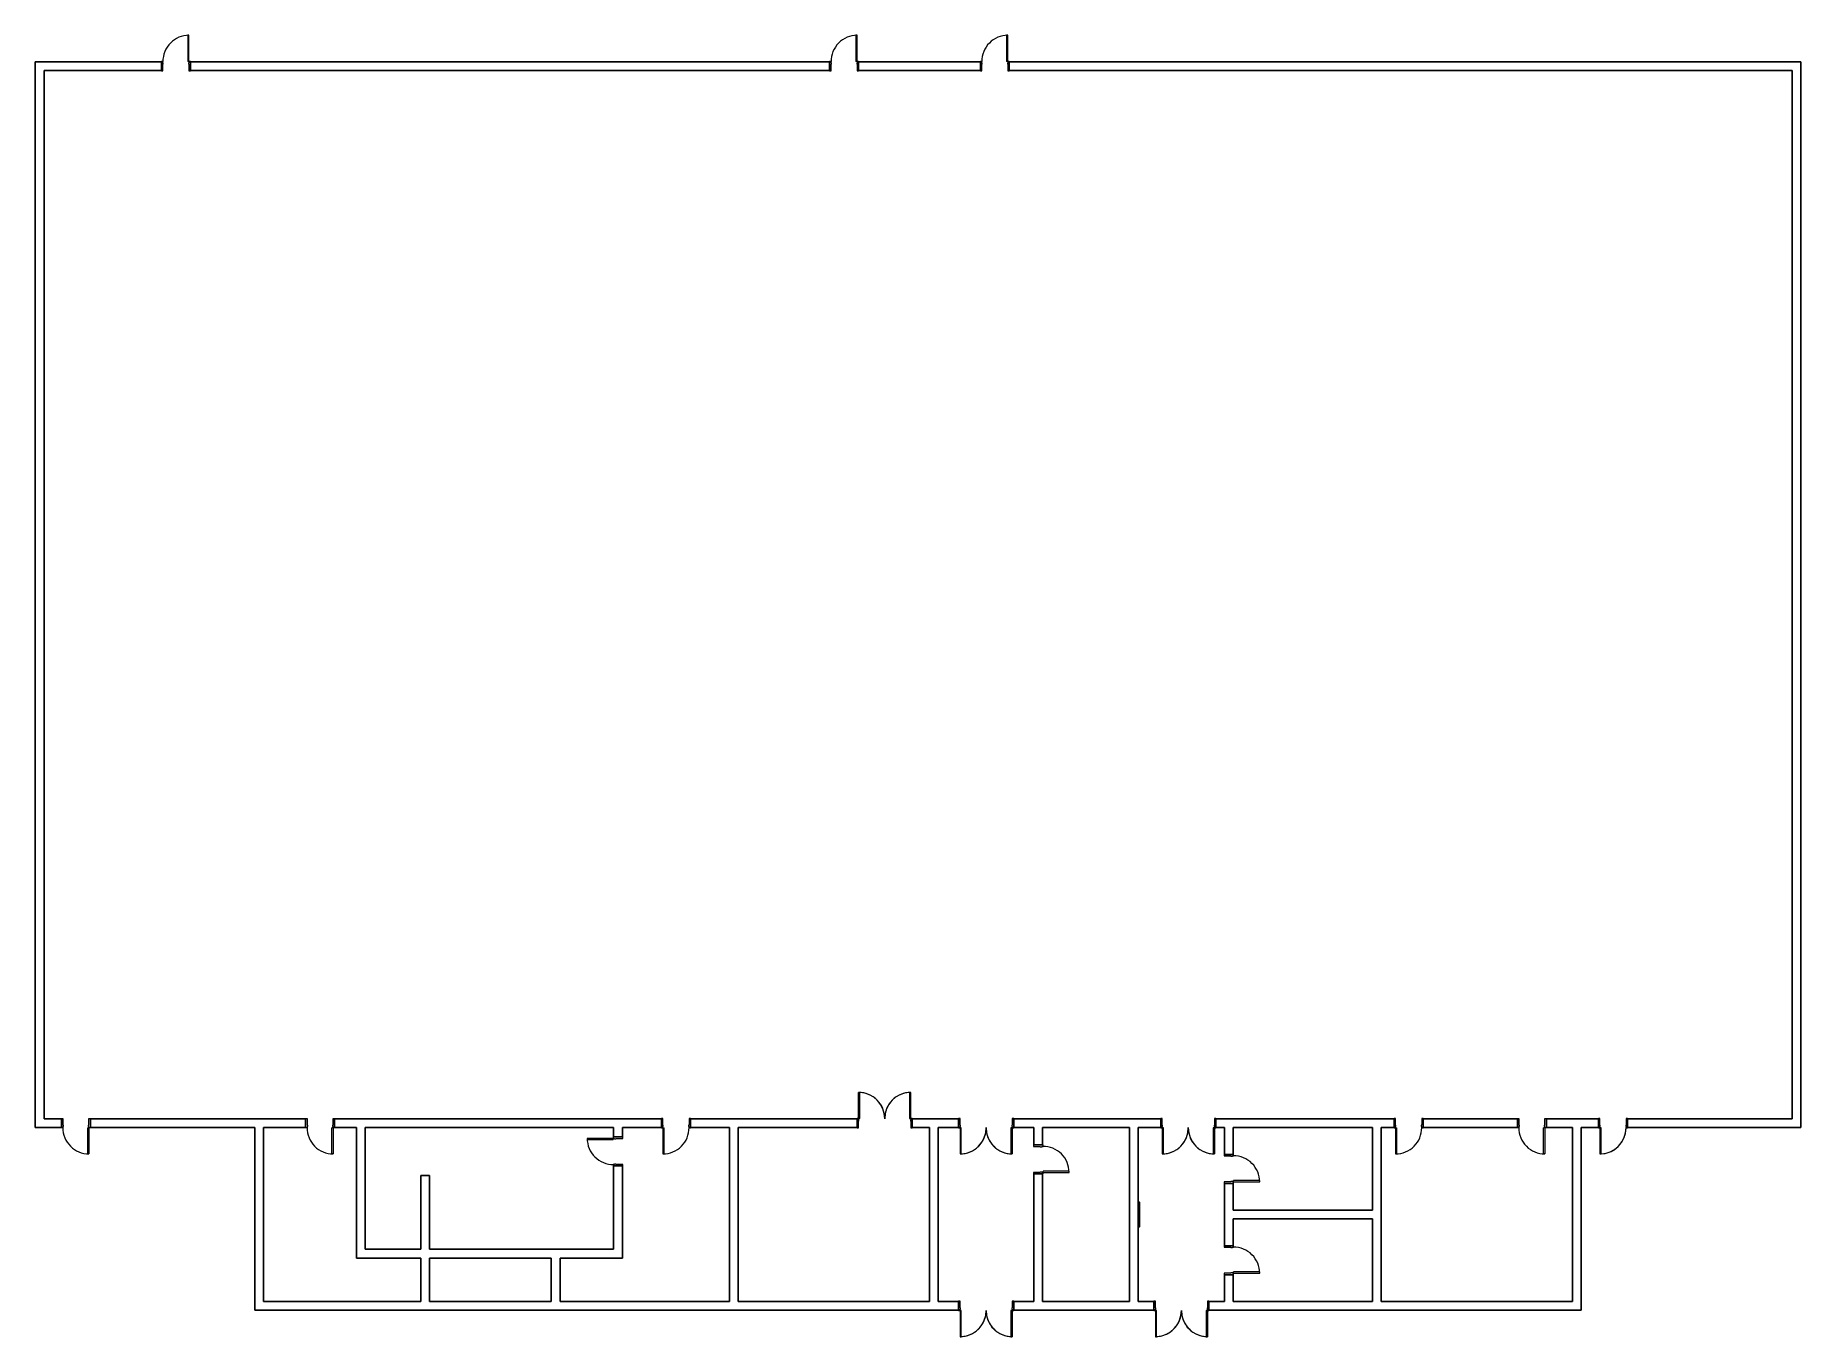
# Model space of a CAD drawing. Header units: inches. Extents: x -1002 to 1434, y -649 to 1146.
import ezdxf

# ---------------------------------------------------------------- set-up
doc = ezdxf.new("R2010")
doc.units = ezdxf.units.IN
doc.header["$MEASUREMENT"] = 0
for name, color, linetype, lineweight in [('A-DOOR', 31, 'Continuous', 9), ('A-DOOR-FRAM', 31, 'Continuous', 15), ('A-GENM', 13, 'Continuous', 9), ('A-WALL', 113, 'Continuous', 9)]:
    doc.layers.add(name, color=color, linetype=linetype, lineweight=lineweight)

# ---------------------------------------------------------------- blocks, each defined once
blk = doc.blocks.new('Door-Single_CE_ - HM Door-2_ HM Frame-5134751-LEVEL 1')
at = {"layer": 'A-DOOR', "lineweight": 15}
for p, q in [((18, 42.5), (16.25, 42.5)), ((16.25, 42.5), (16.25, 6.5)), ((18, 6.5), (18, 42.5)), ((18, 6.5), (16.25, 6.5))]:
    blk.add_line(p, q, dxfattribs=at)
at = {"layer": 'A-DOOR'}
blk.add_arc((18, 6.5), 36, 90, 180.5, dxfattribs=at)
blk.add_arc((18, 6.5), 36, 90, 180.5, dxfattribs=at)
blk.add_arc((18, 6.5), 36, 90, 180.5, dxfattribs=at)
blk.add_arc((18, 6.5), 36, 90, 180.5, dxfattribs=at)
at = {"layer": 'A-DOOR-FRAM'}
for p, q in [((-18, 6.5), (-20, 6.5)), ((-20, 6.5), (-20, -6.5)), ((-18, 4.75), (-18, 6.5)), ((-17.5, 4.75), (-18, 4.75)), ((-18, -6.5), (-18, 2.75)), ((-18, 2.75), (-17.5, 2.75)), ((-17.5, 2.75), (-17.5, 4.75)), ((18, 4.75), (17.5, 4.75)), ((17.5, 4.75), (17.5, 2.75)), ((17.5, 2.75), (18, 2.75)), ((20, 6.5), (18, 6.5)), ((18, 6.5), (18, 4.75)), ((18, 2.75), (18, -6.5)), ((20, -6.5), (20, 6.5)), ((-20, -6.5), (-18, -6.5)), ((18, -6.5), (20, -6.5))]:
    blk.add_line(p, q, dxfattribs=at)
blk = doc.blocks.new('Door-Single_CE_ - HM Door-2_ HM Frame-5135258-LEVEL 1')
at = {"layer": 'A-DOOR', "lineweight": 15}
for p, q in [((16.25, -42.5), (16.25, -6.5)), ((18, -6.5), (16.25, -6.5)), ((18, -6.5), (18, -42.5)), ((18, -42.5), (16.25, -42.5))]:
    blk.add_line(p, q, dxfattribs=at)
at = {"layer": 'A-DOOR'}
blk.add_arc((18, -6.5), 36, 179.5, 270, dxfattribs=at)
blk.add_arc((18, -6.5), 36, 179.5, 270, dxfattribs=at)
blk.add_arc((18, -6.5), 36, 179.5, 270, dxfattribs=at)
blk.add_arc((18, -6.5), 36, 179.5, 270, dxfattribs=at)
at = {"layer": 'A-DOOR-FRAM'}
for p, q in [((-20, 6.5), (-18, 6.5)), ((-20, -6.5), (-20, 6.5)), ((-18, 6.5), (-18, -2.75)), ((18, 6.5), (20, 6.5)), ((18, -2.75), (18, 6.5)), ((20, 6.5), (20, -6.5)), ((-18, -6.5), (-20, -6.5)), ((-18, -2.75), (-17.5, -2.75)), ((-18, -4.75), (-18, -6.5)), ((-17.5, -4.75), (-18, -4.75)), ((-17.5, -2.75), (-17.5, -4.75)), ((17.5, -2.75), (18, -2.75)), ((17.5, -4.75), (17.5, -2.75)), ((18, -4.75), (17.5, -4.75)), ((18, -6.5), (18, -4.75)), ((20, -6.5), (18, -6.5))]:
    blk.add_line(p, q, dxfattribs=at)
blk = doc.blocks.new('Door-Double-Lite_CE_ - WD Door-2_ WD Frame-SM Lite-5135681-LEVEL 1')
at = {"layer": 'A-DOOR'}
for p, q in [((-36, 42.5), (-36, 6.5)), ((-34.25, 42.5), (-36, 42.5)), ((-36, 6.16), (-36, 42.5)), ((-34.25, 6.5), (-34.25, 42.5)), ((36, 42.5), (34.25, 42.5)), ((34.25, 42.5), (34.25, 6.5)), ((36, 6.5), (36, 42.5)), ((36, 6.16), (36, 42.5)), ((-36, 6.5), (-34.25, 6.5)), ((34.25, 6.5), (36, 6.5))]:
    blk.add_line(p, q, dxfattribs=at)
for centre, start, end in [((-36, 6.5), 359.5, 90), ((-36, 6.5), 359.5, 87.19661), ((36, 6.5), 90, 180.5), ((36, 6.5), 92.80339, 180.5)]:
    blk.add_arc(centre, 36, start, end, dxfattribs=at)
at = {"layer": 'A-DOOR-FRAM'}
for p, q in [((-36, 6.5), (-38, 6.5)), ((-38, 6.5), (-38, -6.5)), ((-36, 4.75), (-36, 6.5)), ((-35.5, 4.75), (-36, 4.75)), ((-36, -6.5), (-36, 2.75)), ((-36, 2.75), (-35.5, 2.75)), ((-35.5, 2.75), (-35.5, 4.75)), ((36, 4.75), (35.5, 4.75)), ((35.5, 4.75), (35.5, 2.75)), ((35.5, 2.75), (36, 2.75)), ((38, 6.5), (36, 6.5)), ((36, 6.5), (36, 4.75)), ((36, 2.75), (36, -6.5)), ((38, -6.5), (38, 6.5)), ((-38, -6.5), (-36, -6.5)), ((36, -6.5), (38, -6.5))]:
    blk.add_line(p, q, dxfattribs=at)
blk = doc.blocks.new('Door-Single-Lite_CE_ - WD Door-2_ WD Frame-SM Lite-5136062-LEVEL 1')
at = {"layer": 'A-DOOR'}
for p, q in [((18, 42.5), (16.25, 42.5)), ((16.25, 42.5), (16.25, 6.5)), ((18, 6.5), (18, 42.5)), ((16.25, 6.5), (18, 6.5))]:
    blk.add_line(p, q, dxfattribs=at)
for start, end in [(90, 179.42265), (92.80339, 180.5)]:
    blk.add_arc((18, 6.5), 36, start, end, dxfattribs=at)
at = {"layer": 'A-DOOR-FRAM'}
for p, q in [((-18, 6.5), (-20, 6.5)), ((-20, 6.5), (-20, -6.5)), ((-18, 4.75), (-18, 6.5)), ((-17.5, 4.75), (-18, 4.75)), ((-18, -6.5), (-18, 2.75)), ((-18, 2.75), (-17.5, 2.75)), ((-17.5, 2.75), (-17.5, 4.75)), ((18, 4.75), (17.5, 4.75)), ((17.5, 4.75), (17.5, 2.75)), ((17.5, 2.75), (18, 2.75)), ((20, 6.5), (18, 6.5)), ((18, 6.5), (18, 4.75)), ((18, 2.75), (18, -6.5)), ((20, -6.5), (20, 6.5)), ((-20, -6.5), (-18, -6.5)), ((18, -6.5), (20, -6.5))]:
    blk.add_line(p, q, dxfattribs=at)
blk = doc.blocks.new('Trim-Window-Interior-Flat-Backband-Colonial-1 - with Apron-5137098-LEVEL 1')
at = {"layer": 'A-GENM'}
for p, q in [((519.8, -463.7), (521.3, -463.7)), ((521.3, -464.2), (519.8, -464.2)), ((519.8, -464.2), (519.8, -468.7)), ((519.8, -468.7), (521, -468.7)), ((521, -468.7), (521, -464.7)), ((521, -464.7), (521.3, -464.7)), ((521.8, -463.7), (521.3, -463.7)), ((521.3, -464.7), (521.3, -464.2)), ((521.8, -497.7), (521.8, -463.7)), ((519.8, -492.7), (519.8, -497.2)), ((521, -492.7), (519.8, -492.7)), ((519.8, -497.2), (521.3, -497.2)), ((521.3, -497.7), (519.8, -497.7)), ((521, -496.7), (521, -492.7)), ((521.3, -496.7), (521, -496.7)), ((521.3, -497.2), (521.3, -496.7)), ((521.3, -497.7), (521.8, -497.7))]:
    blk.add_line(p, q, dxfattribs=at)

msp = doc.modelspace()

# ---------------------------------------------------------------- linework, layer by layer
at = {"layer": 'A-WALL', "lineweight": 25}
for p, q in [((-828.2, 1109.3), (-1002.2, 1109.3)), ((-1002.2, 1109.3), (-1002.2, -360.7)), ((-990.2, 1097.3), (-828.2, 1097.3)), ((-990.2, -348.7), (-990.2, 1097.3)), ((-828.2, 1097.3), (-828.2, 1109.3)), ((93.8, 1109.3), (-788.2, 1109.3)), ((-788.2, 1109.3), (-788.2, 1097.3)), ((-788.2, 1097.3), (93.8, 1097.3)), ((93.8, 1097.3), (93.8, 1109.3)), ((301.8, 1109.3), (133.8, 1109.3)), ((133.8, 1109.3), (133.8, 1097.3)), ((133.8, 1097.3), (301.8, 1097.3)), ((301.8, 1097.3), (301.8, 1109.3)), ((1433.8, 1109.3), (341.8, 1109.3)), ((341.8, 1109.3), (341.8, 1097.3)), ((341.8, 1097.3), (1421.8, 1097.3)), ((1421.8, 1097.3), (1421.8, -348.7)), ((1433.8, -360.7), (1433.8, 1109.3)), ((-1002.2, -360.7), (-966.2, -360.7)), ((-966.2, -348.7), (-990.2, -348.7)), ((-966.2, -360.7), (-966.2, -348.7)), ((-629.2, -348.7), (-926.2, -348.7)), ((-926.2, -348.7), (-926.2, -360.7)), ((-926.2, -360.7), (-699.2, -360.7)), ((-699.2, -360.7), (-699.2, -612.7)), ((-687.2, -360.7), (-629.2, -360.7)), ((-687.2, -600.7), (-687.2, -360.7)), ((-629.2, -360.7), (-629.2, -348.7)), ((-138.2, -348.7), (-589.2, -348.7)), ((-589.2, -348.7), (-589.2, -360.7)), ((-589.2, -360.7), (-559.2, -360.7)), ((-559.2, -360.7), (-559.2, -540.7)), ((-547.2, -360.7), (-204.2, -360.7)), ((-547.2, -528.7), (-547.2, -360.7)), ((-204.2, -360.7), (-204.2, -373.7)), ((-192.2, -360.7), (-138.2, -360.7)), ((-192.2, -373.7), (-192.2, -360.7)), ((-138.2, -360.7), (-138.2, -348.7)), ((131.8, -348.7), (-98.2, -348.7)), ((-98.2, -348.7), (-98.2, -360.7)), ((-98.2, -360.7), (-44.2, -360.7)), ((-44.2, -360.7), (-44.2, -600.7)), ((-32.2, -360.7), (131.8, -360.7)), ((-32.2, -600.7), (-32.2, -360.7)), ((131.8, -360.7), (131.8, -348.7)), ((271.8, -348.7), (207.8, -348.7)), ((207.8, -348.7), (207.8, -360.7)), ((207.8, -360.7), (231.8, -360.7)), ((231.8, -360.7), (231.8, -600.7)), ((243.8, -360.7), (271.8, -360.7)), ((243.8, -600.7), (243.8, -360.7)), ((271.8, -360.7), (271.8, -348.7)), ((550.8, -348.7), (347.8, -348.7)), ((347.8, -348.7), (347.8, -360.7)), ((347.8, -360.7), (375.8, -360.7)), ((375.8, -360.7), (375.8, -384.7)), ((387.8, -360.7), (507.8, -360.7)), ((387.8, -384.7), (387.8, -360.7)), ((507.8, -360.7), (507.8, -600.7)), ((519.8, -360.7), (550.8, -360.7)), ((519.8, -600.7), (519.8, -360.7)), ((550.8, -360.7), (550.8, -348.7)), ((872.8, -348.7), (626.8, -348.7)), ((626.8, -348.7), (626.8, -360.7)), ((626.8, -360.7), (638.8, -360.7)), ((638.8, -360.7), (638.8, -397.7)), ((650.8, -360.7), (842.8, -360.7)), ((650.8, -397.7), (650.8, -360.7)), ((842.8, -360.7), (842.8, -474.7)), ((854.8, -360.7), (872.8, -360.7)), ((854.8, -600.7), (854.8, -360.7)), ((872.8, -360.7), (872.8, -348.7)), ((1042.8, -348.7), (912.8, -348.7)), ((912.8, -348.7), (912.8, -360.7)), ((912.8, -360.7), (1042.8, -360.7)), ((1042.8, -360.7), (1042.8, -348.7)), ((1154.8, -348.7), (1082.8, -348.7)), ((1082.8, -348.7), (1082.8, -360.7)), ((1082.8, -360.7), (1118.8, -360.7)), ((1118.8, -360.7), (1118.8, -600.7)), ((1130.8, -360.7), (1154.8, -360.7)), ((1130.8, -612.7), (1130.8, -360.7)), ((1154.8, -360.7), (1154.8, -348.7)), ((1421.8, -348.7), (1194.8, -348.7)), ((1194.8, -348.7), (1194.8, -360.7)), ((1194.8, -360.7), (1433.8, -360.7)), ((-204.2, -373.7), (-192.2, -373.7)), ((375.8, -384.7), (387.8, -384.7)), ((-204.2, -413.7), (-204.2, -528.7)), ((-192.2, -413.7), (-204.2, -413.7)), ((-192.2, -540.7), (-192.2, -413.7)), ((638.8, -397.7), (650.8, -397.7)), ((-470.2, -426.7), (-470.2, -528.7)), ((-458.2, -426.7), (-470.2, -426.7)), ((-458.2, -528.7), (-458.2, -426.7)), ((375.8, -424.7), (375.8, -600.7)), ((387.8, -424.7), (375.8, -424.7)), ((387.8, -600.7), (387.8, -424.7)), ((638.8, -437.7), (638.8, -523.7)), ((650.8, -437.7), (638.8, -437.7)), ((650.8, -474.7), (650.8, -437.7)), ((842.8, -474.7), (650.8, -474.7)), ((650.8, -523.7), (650.8, -486.7)), ((650.8, -486.7), (842.8, -486.7)), ((842.8, -486.7), (842.8, -600.7)), ((-470.2, -528.7), (-547.2, -528.7)), ((-204.2, -528.7), (-458.2, -528.7)), ((638.8, -523.7), (650.8, -523.7)), ((-559.2, -540.7), (-470.2, -540.7)), ((-470.2, -540.7), (-470.2, -600.7)), ((-458.2, -600.7), (-458.2, -540.7)), ((-458.2, -540.7), (-290.2, -540.7)), ((-290.2, -540.7), (-290.2, -600.7)), ((-278.2, -600.7), (-278.2, -540.7)), ((-278.2, -540.7), (-192.2, -540.7)), ((638.8, -563.7), (638.8, -600.7)), ((650.8, -563.7), (638.8, -563.7)), ((650.8, -600.7), (650.8, -563.7)), ((-470.2, -600.7), (-687.2, -600.7)), ((-290.2, -600.7), (-458.2, -600.7)), ((-44.2, -600.7), (-278.2, -600.7)), ((231.8, -600.7), (-32.2, -600.7)), ((271.8, -600.7), (243.8, -600.7)), ((271.8, -612.7), (271.8, -600.7)), ((375.8, -600.7), (347.8, -600.7)), ((347.8, -600.7), (347.8, -612.7)), ((507.8, -600.7), (387.8, -600.7)), ((541.3, -600.7), (519.8, -600.7)), ((541.3, -612.7), (541.3, -600.7)), ((638.8, -600.7), (617.3, -600.7)), ((617.3, -600.7), (617.3, -612.7)), ((842.8, -600.7), (650.8, -600.7)), ((1118.8, -600.7), (854.8, -600.7)), ((-699.2, -612.7), (271.8, -612.7)), ((347.8, -612.7), (541.3, -612.7)), ((617.3, -612.7), (1130.8, -612.7))]:
    msp.add_line(p, q, dxfattribs=at)

# ---------------------------------------------------------------- block references
at = {"layer": 'A-DOOR'}
for name, p in [('Door-Single_CE_ - HM Door-2_ HM Frame-5134751-LEVEL 1', (-808.2, 1103.3)), ('Door-Single_CE_ - HM Door-2_ HM Frame-5134751-LEVEL 1', (113.8, 1103.3)), ('Door-Single_CE_ - HM Door-2_ HM Frame-5134751-LEVEL 1', (321.8, 1103.3)), ('Door-Double-Lite_CE_ - WD Door-2_ WD Frame-SM Lite-5135681-LEVEL 1', (169.8, -354.7)), ('Door-Single_CE_ - HM Door-2_ HM Frame-5135258-LEVEL 1', (-946.2, -354.7)), ('Door-Single_CE_ - HM Door-2_ HM Frame-5135258-LEVEL 1', (-609.2, -354.7)), ('Door-Single_CE_ - HM Door-2_ HM Frame-5135258-LEVEL 1', (1062.8, -354.7))]:
    msp.add_blockref(name, p, dxfattribs=at)
for name, p, rotation in [('Door-Single_CE_ - HM Door-2_ HM Frame-5134751-LEVEL 1', (-118.2, -354.7), 180), ('Door-Double-Lite_CE_ - WD Door-2_ WD Frame-SM Lite-5135681-LEVEL 1', (309.8, -354.7), 180), ('Door-Double-Lite_CE_ - WD Door-2_ WD Frame-SM Lite-5135681-LEVEL 1', (588.8, -354.7), 180), ('Door-Single_CE_ - HM Door-2_ HM Frame-5134751-LEVEL 1', (892.8, -354.7), 180), ('Door-Single-Lite_CE_ - WD Door-2_ WD Frame-SM Lite-5136062-LEVEL 1', (1174.8, -354.7), 180), ('Door-Single_CE_ - HM Door-2_ HM Frame-5134751-LEVEL 1', (-198.2, -393.7), 89.99999999999991), ('Door-Single_CE_ - HM Door-2_ HM Frame-5134751-LEVEL 1', (381.8, -404.7), 269.9999999999999), ('Door-Single_CE_ - HM Door-2_ HM Frame-5134751-LEVEL 1', (644.8, -417.7), 269.9999999999999), ('Door-Single_CE_ - HM Door-2_ HM Frame-5134751-LEVEL 1', (644.8, -543.7), 269.9999999999999), ('Door-Double-Lite_CE_ - WD Door-2_ WD Frame-SM Lite-5135681-LEVEL 1', (309.8, -606.7), 180), ('Door-Double-Lite_CE_ - WD Door-2_ WD Frame-SM Lite-5135681-LEVEL 1', (579.3, -606.7), 180)]:
    msp.add_blockref(name, p, dxfattribs=dict(at, rotation=rotation))
at = {"layer": 'A-GENM'}
msp.add_blockref('Trim-Window-Interior-Flat-Backband-Colonial-1 - with Apron-5137098-LEVEL 1', (0, 0), dxfattribs=at)

doc.saveas('drawing.dxf')
